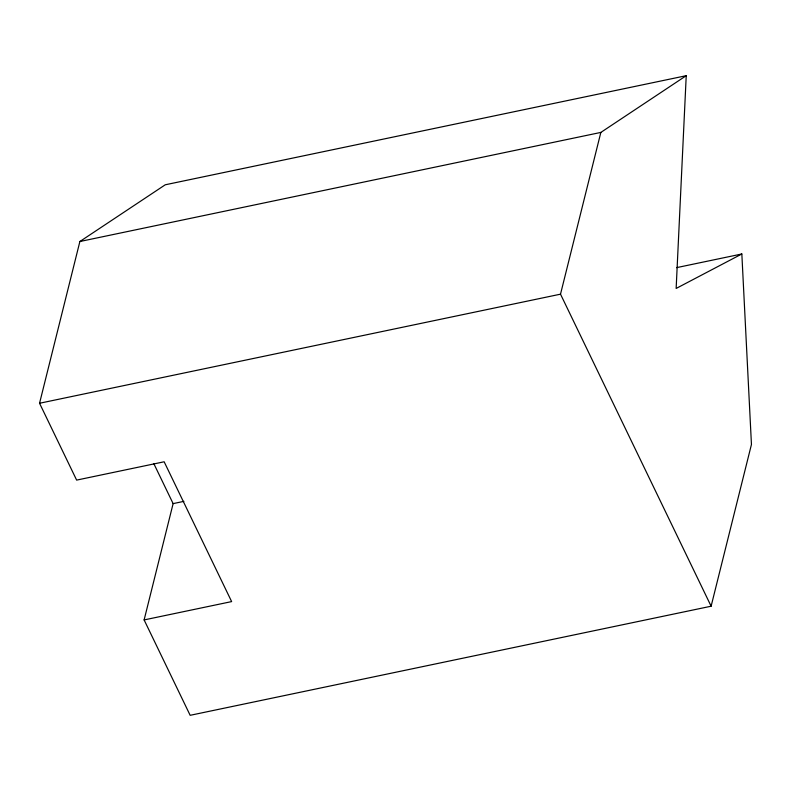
<?xml version="1.0" encoding="UTF-8"?>
<svg xmlns="http://www.w3.org/2000/svg" width="791" height="791" viewBox="0 0 791 791"><rect width="100%" height="100%" fill="white"/><g stroke="black" fill="none" stroke-linecap="round" stroke-linejoin="round"><path stroke-width="1.19" d="M144.12 619.926L231.634 601.595L164.152 461.786L76.638 480.107L39.55 403.262L79.881 241.512L165.26 184.787L686.232 75.689L676.147 288.448L741.839 253.98L751.45 444.463L711.119 606.213L190.156 715.311L144.12 619.926L173.12 503.62L153.84 463.674M711.119 606.213L560.512 294.173L600.844 132.423L686.232 75.689M79.881 241.512L600.844 132.423M676.572 267.645L741.839 253.98M39.55 403.262L560.512 294.173M173.12 503.62L183.907 501.356"/></g></svg>
